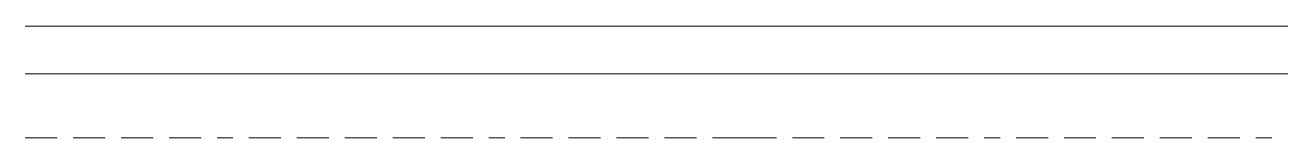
# Model space of a CAD drawing. Header units: inches. Extents: x 0.2 to 10.8, y 0.5 to 8.
# Drawn here: x 8.6317 to 8.7633, y 5.115 to 5.1267 of the extents above; entities that cross this region are included whole.
import ezdxf

# ---------------------------------------------------------------- set-up
doc = ezdxf.new("R2010")
doc.units = ezdxf.units.IN
doc.header["$MEASUREMENT"] = 0
doc.layers.add('PDF_Geometry', color=7, linetype='Continuous')

msp = doc.modelspace()

# ---------------------------------------------------------------- linework, layer by layer
at = {"layer": 'PDF_Geometry', "lineweight": 13}
for points in [[(8.63167, 5.12667), (8.63333, 5.12667)], [(8.63167, 5.12667), (8.63333, 5.12667)], [(8.635, 5.12667), (8.63333, 5.12667)], [(8.63333, 5.12667), (8.635, 5.12667)], [(8.63667, 5.12667), (8.635, 5.12667)], [(8.635, 5.12667), (8.63667, 5.12667)], [(8.63667, 5.12667), (8.63833, 5.12667)], [(8.63833, 5.12667), (8.64, 5.12667)], [(8.63833, 5.12667), (8.64, 5.12667)], [(8.64167, 5.12667), (8.64, 5.12667)], [(8.64, 5.12667), (8.64167, 5.12667)], [(8.64333, 5.12667), (8.64167, 5.12667)], [(8.64167, 5.12667), (8.64333, 5.12667)], [(8.645, 5.12667), (8.64333, 5.12667)], [(8.64333, 5.12667), (8.645, 5.12667)], [(8.645, 5.12667), (8.64667, 5.12667)], [(8.64667, 5.12667), (8.64833, 5.12667)], [(8.64667, 5.12667), (8.64833, 5.12667)], [(8.65, 5.12667), (8.64833, 5.12667)], [(8.64833, 5.12667), (8.65, 5.12667)], [(8.65167, 5.12667), (8.65, 5.12667)], [(8.65, 5.12667), (8.65167, 5.12667)], [(8.65333, 5.12667), (8.65167, 5.12667)], [(8.65167, 5.12667), (8.65333, 5.12667)], [(8.65333, 5.12667), (8.655, 5.12667)], [(8.65667, 5.12667), (8.655, 5.12667)], [(8.655, 5.12667), (8.65667, 5.12667)], [(8.65833, 5.12667), (8.65667, 5.12667)], [(8.65667, 5.12667), (8.65833, 5.12667)], [(8.66, 5.12667), (8.65833, 5.12667)], [(8.65833, 5.12667), (8.66, 5.12667)], [(8.66, 5.12667), (8.66167, 5.12667)], [(8.66333, 5.12667), (8.66167, 5.12667)], [(8.66167, 5.12667), (8.66333, 5.12667)], [(8.665, 5.12667), (8.66333, 5.12667)], [(8.66333, 5.12667), (8.665, 5.12667)], [(8.665, 5.12667), (8.66667, 5.12667)], [(8.66667, 5.12667), (8.66833, 5.12667)], [(8.66667, 5.12667), (8.66833, 5.12667)], [(8.67, 5.12667), (8.66833, 5.12667)], [(8.66833, 5.12667), (8.67, 5.12667)], [(8.67167, 5.12667), (8.67, 5.12667)], [(8.67, 5.12667), (8.67167, 5.12667)], [(8.67333, 5.12667), (8.67167, 5.12667)], [(8.67167, 5.12667), (8.67333, 5.12667)], [(8.675, 5.12667), (8.67333, 5.12667)], [(8.67333, 5.12667), (8.675, 5.12667)], [(8.675, 5.12667), (8.67667, 5.12667)], [(8.67833, 5.12667), (8.67667, 5.12667)], [(8.67667, 5.12667), (8.67833, 5.12667)], [(8.68, 5.12667), (8.67833, 5.12667)], [(8.67833, 5.12667), (8.68, 5.12667)], [(8.68167, 5.12667), (8.68, 5.12667)], [(8.68, 5.12667), (8.68167, 5.12667)], [(8.68167, 5.12667), (8.68333, 5.12667)], [(8.685, 5.12667), (8.68333, 5.12667)], [(8.68333, 5.12667), (8.685, 5.12667)], [(8.68667, 5.12667), (8.685, 5.12667)], [(8.685, 5.12667), (8.68667, 5.12667)], [(8.68833, 5.12667), (8.68667, 5.12667)], [(8.68667, 5.12667), (8.68833, 5.12667)], [(8.68833, 5.12667), (8.69, 5.12667)], [(8.69167, 5.12667), (8.69, 5.12667)], [(8.69, 5.12667), (8.69167, 5.12667)], [(8.69333, 5.12667), (8.69167, 5.12667)], [(8.69167, 5.12667), (8.69333, 5.12667)], [(8.695, 5.12667), (8.69333, 5.12667)], [(8.69333, 5.12667), (8.695, 5.12667)], [(8.695, 5.12667), (8.69667, 5.12667)], [(8.69833, 5.12667), (8.69667, 5.12667)], [(8.69667, 5.12667), (8.69833, 5.12667)], [(8.7, 5.12667), (8.69833, 5.12667)], [(8.69833, 5.12667), (8.7, 5.12667)], [(8.70167, 5.12667), (8.7, 5.12667)], [(8.7, 5.12667), (8.70167, 5.12667)], [(8.70333, 5.12667), (8.70167, 5.12667)], [(8.70167, 5.12667), (8.70333, 5.12667)], [(8.70333, 5.12667), (8.705, 5.12667)], [(8.70667, 5.12667), (8.705, 5.12667)], [(8.705, 5.12667), (8.70667, 5.12667)], [(8.70833, 5.12667), (8.70667, 5.12667)], [(8.70667, 5.12667), (8.70833, 5.12667)], [(8.71, 5.12667), (8.70833, 5.12667)], [(8.70833, 5.12667), (8.71, 5.12667)], [(8.71, 5.12667), (8.71167, 5.12667)], [(8.71333, 5.12667), (8.71167, 5.12667)], [(8.71167, 5.12667), (8.71333, 5.12667)], [(8.715, 5.12667), (8.71333, 5.12667)], [(8.71333, 5.12667), (8.715, 5.12667)], [(8.71667, 5.12667), (8.715, 5.12667)], [(8.715, 5.12667), (8.71667, 5.12667)], [(8.71667, 5.12667), (8.71833, 5.12667)], [(8.72, 5.12667), (8.71833, 5.12667)], [(8.71833, 5.12667), (8.72, 5.12667)], [(8.72167, 5.12667), (8.72, 5.12667)], [(8.72, 5.12667), (8.72167, 5.12667)], [(8.72333, 5.12667), (8.72167, 5.12667)], [(8.72167, 5.12667), (8.72333, 5.12667)], [(8.72333, 5.12667), (8.725, 5.12667)], [(8.725, 5.12667), (8.72667, 5.12667)], [(8.725, 5.12667), (8.72667, 5.12667)], [(8.72833, 5.12667), (8.72667, 5.12667)], [(8.72667, 5.12667), (8.72833, 5.12667)], [(8.73, 5.12667), (8.72833, 5.12667)], [(8.72833, 5.12667), (8.73, 5.12667)], [(8.73167, 5.12667), (8.73, 5.12667)], [(8.73, 5.12667), (8.73167, 5.12667)], [(8.73167, 5.12667), (8.73333, 5.12667)], [(8.73333, 5.12667), (8.735, 5.12667)], [(8.73333, 5.12667), (8.735, 5.12667)], [(8.73667, 5.12667), (8.735, 5.12667)], [(8.735, 5.12667), (8.73667, 5.12667)], [(8.73833, 5.12667), (8.73667, 5.12667)], [(8.73667, 5.12667), (8.73833, 5.12667)], [(8.73833, 5.12667), (8.74, 5.12667)], [(8.74, 5.12667), (8.74167, 5.12667)], [(8.74, 5.12667), (8.74167, 5.12667)], [(8.74333, 5.12667), (8.74167, 5.12667)], [(8.74167, 5.12667), (8.74333, 5.12667)], [(8.745, 5.12667), (8.74333, 5.12667)], [(8.74333, 5.12667), (8.745, 5.12667)], [(8.745, 5.12667), (8.74667, 5.12667)], [(8.74667, 5.12667), (8.74833, 5.12667)], [(8.74667, 5.12667), (8.74833, 5.12667)], [(8.75, 5.12667), (8.74833, 5.12667)], [(8.74833, 5.12667), (8.75, 5.12667)], [(8.75167, 5.12667), (8.75, 5.12667)], [(8.75, 5.12667), (8.75167, 5.12667)], [(8.75167, 5.12667), (8.75333, 5.12667)], [(8.75333, 5.12667), (8.755, 5.12667)], [(8.75333, 5.12667), (8.755, 5.12667)], [(8.755, 5.12667), (8.75667, 5.12667)], [(8.755, 5.12667), (8.75667, 5.12667)], [(8.75833, 5.12667), (8.75667, 5.12667)], [(8.75667, 5.12667), (8.75833, 5.12667)], [(8.76, 5.12667), (8.75833, 5.12667)], [(8.75833, 5.12667), (8.76, 5.12667)], [(8.76167, 5.12667), (8.76, 5.12667)], [(8.76, 5.12667), (8.76167, 5.12667)], [(8.76167, 5.12667), (8.76333, 5.12667)], [(8.63167, 5.12167), (8.635, 5.12167)], [(8.63167, 5.12167), (8.63333, 5.12167)], [(8.63167, 5.12167), (8.63333, 5.12167)], [(8.635, 5.12167), (8.63333, 5.12167)], [(8.63333, 5.12167), (8.635, 5.12167)], [(8.63667, 5.12167), (8.635, 5.12167)], [(8.635, 5.12167), (8.63667, 5.12167)], [(8.63667, 5.12167), (8.64, 5.12167)], [(8.63667, 5.12167), (8.63833, 5.12167)], [(8.63833, 5.12167), (8.64, 5.12167)], [(8.63833, 5.12167), (8.64, 5.12167)], [(8.64167, 5.12167), (8.64, 5.12167)], [(8.64, 5.12167), (8.64167, 5.12167)], [(8.64167, 5.12167), (8.645, 5.12167)], [(8.64333, 5.12167), (8.64167, 5.12167)], [(8.64167, 5.12167), (8.64333, 5.12167)], [(8.645, 5.12167), (8.64333, 5.12167)], [(8.64333, 5.12167), (8.645, 5.12167)], [(8.645, 5.12167), (8.64667, 5.12167)], [(8.64667, 5.12167), (8.65, 5.12167)], [(8.64667, 5.12167), (8.64833, 5.12167)], [(8.64667, 5.12167), (8.64833, 5.12167)], [(8.65, 5.12167), (8.64833, 5.12167)], [(8.64833, 5.12167), (8.65, 5.12167)], [(8.65167, 5.12167), (8.65, 5.12167)], [(8.65, 5.12167), (8.65167, 5.12167)], [(8.65167, 5.12167), (8.65333, 5.12167)], [(8.65333, 5.12167), (8.65167, 5.12167)], [(8.65167, 5.12167), (8.65333, 5.12167)], [(8.65333, 5.12167), (8.655, 5.12167)], [(8.655, 5.12167), (8.65833, 5.12167)], [(8.65667, 5.12167), (8.655, 5.12167)], [(8.655, 5.12167), (8.65667, 5.12167)], [(8.65833, 5.12167), (8.65667, 5.12167)], [(8.65667, 5.12167), (8.65833, 5.12167)], [(8.66, 5.12167), (8.65833, 5.12167)], [(8.65833, 5.12167), (8.66, 5.12167)], [(8.66, 5.12167), (8.66333, 5.12167)], [(8.66, 5.12167), (8.66167, 5.12167)], [(8.66333, 5.12167), (8.66167, 5.12167)], [(8.66167, 5.12167), (8.66333, 5.12167)], [(8.665, 5.12167), (8.66333, 5.12167)], [(8.66333, 5.12167), (8.665, 5.12167)], [(8.665, 5.12167), (8.66833, 5.12167)], [(8.665, 5.12167), (8.66667, 5.12167)], [(8.66667, 5.12167), (8.66833, 5.12167)], [(8.66667, 5.12167), (8.66833, 5.12167)], [(8.67, 5.12167), (8.66833, 5.12167)], [(8.66833, 5.12167), (8.67, 5.12167)], [(8.67, 5.12167), (8.67333, 5.12167)], [(8.67167, 5.12167), (8.67, 5.12167)], [(8.67, 5.12167), (8.67167, 5.12167)], [(8.67333, 5.12167), (8.67167, 5.12167)], [(8.67167, 5.12167), (8.67333, 5.12167)], [(8.675, 5.12167), (8.67333, 5.12167)], [(8.67333, 5.12167), (8.675, 5.12167)], [(8.675, 5.12167), (8.67833, 5.12167)], [(8.675, 5.12167), (8.67667, 5.12167)], [(8.67833, 5.12167), (8.67667, 5.12167)], [(8.67667, 5.12167), (8.67833, 5.12167)], [(8.68, 5.12167), (8.67833, 5.12167)], [(8.67833, 5.12167), (8.68, 5.12167)], [(8.68, 5.12167), (8.68167, 5.12167)], [(8.68167, 5.12167), (8.68, 5.12167)], [(8.68, 5.12167), (8.68167, 5.12167)], [(8.68167, 5.12167), (8.68333, 5.12167)], [(8.68333, 5.12167), (8.68667, 5.12167)], [(8.685, 5.12167), (8.68333, 5.12167)], [(8.68333, 5.12167), (8.685, 5.12167)], [(8.68667, 5.12167), (8.685, 5.12167)], [(8.685, 5.12167), (8.68667, 5.12167)], [(8.68833, 5.12167), (8.68667, 5.12167)], [(8.68667, 5.12167), (8.68833, 5.12167)], [(8.68833, 5.12167), (8.69167, 5.12167)], [(8.68833, 5.12167), (8.69, 5.12167)], [(8.69167, 5.12167), (8.69, 5.12167)], [(8.69, 5.12167), (8.69167, 5.12167)], [(8.69333, 5.12167), (8.69167, 5.12167)], [(8.69167, 5.12167), (8.69333, 5.12167)], [(8.69333, 5.12167), (8.69667, 5.12167)], [(8.695, 5.12167), (8.69333, 5.12167)], [(8.69333, 5.12167), (8.695, 5.12167)], [(8.695, 5.12167), (8.69667, 5.12167)], [(8.69833, 5.12167), (8.69667, 5.12167)], [(8.69667, 5.12167), (8.69833, 5.12167)], [(8.69833, 5.12167), (8.70167, 5.12167)], [(8.7, 5.12167), (8.69833, 5.12167)], [(8.69833, 5.12167), (8.7, 5.12167)], [(8.70167, 5.12167), (8.7, 5.12167)], [(8.7, 5.12167), (8.70167, 5.12167)], [(8.70333, 5.12167), (8.70167, 5.12167)], [(8.70167, 5.12167), (8.70333, 5.12167)], [(8.70333, 5.12167), (8.70667, 5.12167)], [(8.70333, 5.12167), (8.705, 5.12167)], [(8.70667, 5.12167), (8.705, 5.12167)], [(8.705, 5.12167), (8.70667, 5.12167)], [(8.70667, 5.12167), (8.71, 5.12167)], [(8.70833, 5.12167), (8.70667, 5.12167)], [(8.70667, 5.12167), (8.70833, 5.12167)], [(8.71, 5.12167), (8.70833, 5.12167)], [(8.70833, 5.12167), (8.71, 5.12167)], [(8.71, 5.12167), (8.71167, 5.12167)], [(8.71167, 5.12167), (8.715, 5.12167)], [(8.71333, 5.12167), (8.71167, 5.12167)], [(8.71167, 5.12167), (8.71333, 5.12167)], [(8.715, 5.12167), (8.71333, 5.12167)], [(8.71333, 5.12167), (8.715, 5.12167)], [(8.71667, 5.12167), (8.715, 5.12167)], [(8.715, 5.12167), (8.71667, 5.12167)], [(8.71667, 5.12167), (8.72, 5.12167)], [(8.71667, 5.12167), (8.71833, 5.12167)], [(8.72, 5.12167), (8.71833, 5.12167)], [(8.71833, 5.12167), (8.72, 5.12167)], [(8.72167, 5.12167), (8.72, 5.12167)], [(8.72, 5.12167), (8.72167, 5.12167)], [(8.72167, 5.12167), (8.725, 5.12167)], [(8.72333, 5.12167), (8.72167, 5.12167)], [(8.72167, 5.12167), (8.72333, 5.12167)], [(8.72333, 5.12167), (8.725, 5.12167)], [(8.725, 5.12167), (8.72667, 5.12167)], [(8.725, 5.12167), (8.72667, 5.12167)], [(8.72667, 5.12167), (8.73, 5.12167)], [(8.72833, 5.12167), (8.72667, 5.12167)], [(8.72667, 5.12167), (8.72833, 5.12167)], [(8.73, 5.12167), (8.72833, 5.12167)], [(8.72833, 5.12167), (8.73, 5.12167)], [(8.73167, 5.12167), (8.73, 5.12167)], [(8.73, 5.12167), (8.73167, 5.12167)], [(8.73167, 5.12167), (8.73333, 5.12167)], [(8.73167, 5.12167), (8.73333, 5.12167)], [(8.73333, 5.12167), (8.735, 5.12167)], [(8.73333, 5.12167), (8.735, 5.12167)], [(8.735, 5.12167), (8.73833, 5.12167)], [(8.73667, 5.12167), (8.735, 5.12167)], [(8.735, 5.12167), (8.73667, 5.12167)], [(8.73833, 5.12167), (8.73667, 5.12167)], [(8.73667, 5.12167), (8.73833, 5.12167)], [(8.73833, 5.12167), (8.74, 5.12167)], [(8.74, 5.12167), (8.74333, 5.12167)], [(8.74, 5.12167), (8.74167, 5.12167)], [(8.74, 5.12167), (8.74167, 5.12167)], [(8.74333, 5.12167), (8.74167, 5.12167)], [(8.74167, 5.12167), (8.74333, 5.12167)], [(8.745, 5.12167), (8.74333, 5.12167)], [(8.74333, 5.12167), (8.745, 5.12167)], [(8.745, 5.12167), (8.74833, 5.12167)], [(8.745, 5.12167), (8.74667, 5.12167)], [(8.74667, 5.12167), (8.74833, 5.12167)], [(8.74667, 5.12167), (8.74833, 5.12167)], [(8.75, 5.12167), (8.74833, 5.12167)], [(8.74833, 5.12167), (8.75, 5.12167)], [(8.75, 5.12167), (8.75333, 5.12167)], [(8.75167, 5.12167), (8.75, 5.12167)], [(8.75, 5.12167), (8.75167, 5.12167)], [(8.75167, 5.12167), (8.75333, 5.12167)], [(8.75333, 5.12167), (8.755, 5.12167)], [(8.75333, 5.12167), (8.755, 5.12167)], [(8.755, 5.12167), (8.75833, 5.12167)], [(8.755, 5.12167), (8.75667, 5.12167)], [(8.755, 5.12167), (8.75667, 5.12167)], [(8.75833, 5.12167), (8.75667, 5.12167)], [(8.75667, 5.12167), (8.75833, 5.12167)], [(8.76, 5.12167), (8.75833, 5.12167)], [(8.75833, 5.12167), (8.76, 5.12167)], [(8.76, 5.12167), (8.76167, 5.12167)], [(8.76167, 5.12167), (8.76, 5.12167)], [(8.76, 5.12167), (8.76167, 5.12167)], [(8.76167, 5.12167), (8.76333, 5.12167)], [(8.63167, 5.115), (8.635, 5.115)], [(8.63667, 5.115), (8.64, 5.115)], [(8.64167, 5.115), (8.645, 5.115)], [(8.64667, 5.115), (8.65, 5.115)], [(8.65167, 5.115), (8.65333, 5.115)], [(8.655, 5.115), (8.65833, 5.115)], [(8.66, 5.115), (8.66333, 5.115)], [(8.665, 5.115), (8.66833, 5.115)], [(8.67, 5.115), (8.67333, 5.115)], [(8.675, 5.115), (8.67833, 5.115)], [(8.68, 5.115), (8.68167, 5.115)], [(8.68333, 5.115), (8.68667, 5.115)], [(8.68833, 5.115), (8.69167, 5.115)], [(8.69333, 5.115), (8.69667, 5.115)], [(8.69833, 5.115), (8.70167, 5.115)], [(8.70333, 5.115), (8.70667, 5.115)], [(8.70667, 5.115), (8.71, 5.115)], [(8.71167, 5.115), (8.715, 5.115)], [(8.71667, 5.115), (8.72, 5.115)], [(8.72167, 5.115), (8.725, 5.115)], [(8.72667, 5.115), (8.73, 5.115)], [(8.73167, 5.115), (8.73333, 5.115)], [(8.735, 5.115), (8.73833, 5.115)], [(8.74, 5.115), (8.74333, 5.115)], [(8.745, 5.115), (8.74833, 5.115)], [(8.75, 5.115), (8.75333, 5.115)], [(8.755, 5.115), (8.75833, 5.115)], [(8.76, 5.115), (8.76167, 5.115)]]:
    msp.add_lwpolyline(points, dxfattribs=at)

doc.saveas('drawing.dxf')
